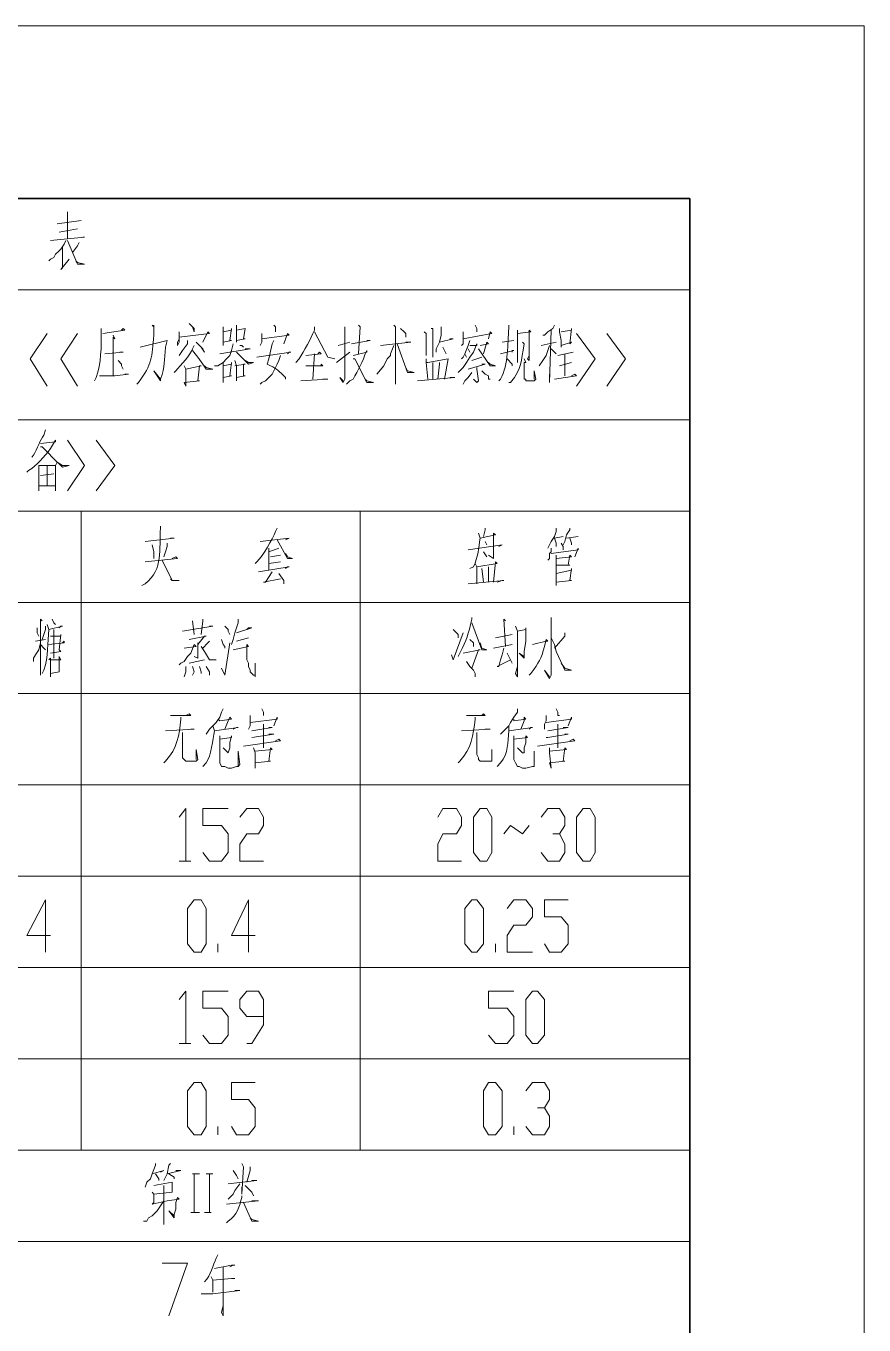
# Model space of a CAD drawing. Header units: millimetres. Extents: x 1435 to 2259, y 1083 to 2249.
# Drawn here: x 2170 to 2259.2, y 2110.7 to 2249.1 of the extents above; entities that cross this region are included whole.
import ezdxf

# ---------------------------------------------------------------- set-up
doc = ezdxf.new("R2010")
doc.units = ezdxf.units.MM
doc.layers.add('1', color=7, linetype='Continuous')

msp = doc.modelspace()

# ---------------------------------------------------------------- linework, layer by layer
at = {"layer": '1', "color": 0, "lineweight": 9}
for points in [[(2259.21, 1082.84), (1435.35, 1082.84), (1435.35, 2249.06), (2259.21, 2249.06), (2259.21, 1082.84)], [(2174.43, 2229.26), (2174.43, 2229.08), (2174.43, 2226.38)], [(2173.35, 2228), (2175.87, 2228.36)], [(2173.53, 2227.1), (2175.51, 2227.46)], [(2174.25, 2226.2), (2174.07, 2225.84), (2173.71, 2225.3), (2173.71, 2225.3), (2173.53, 2225.12), (2173.17, 2224.76), (2172.99, 2224.4), (2172.63, 2224.22), (2172.45, 2224.04)], [(2172.63, 2226.2), (2176.23, 2226.56), (2176.23, 2226.56), (2176.05, 2226.56)], [(2174.43, 2226.2), (2175.51, 2223.68), (2176.23, 2223.68), (2175.51, 2223.86), (2175.33, 2224.04)], [(2175.69, 2226.02), (2175.51, 2225.66), (2174.97, 2224.94)], [(2173.89, 2225.48), (2173.89, 2225.12), (2173.89, 2223.32), (2173.71, 2223.14), (2174.61, 2224.22)], [(2240.67, 2220.98), (2074.35, 2220.98)], [(2172.27, 2216.3), (2170.47, 2213.6), (2172.27, 2210.72)], [(2175.51, 2216.3), (2173.71, 2213.6), (2175.51, 2210.72)], [(2178.21, 2216.3), (2180.55, 2216.66), (2180.37, 2216.84), (2180.19, 2216.66)], [(2179.29, 2216.12), (2179.47, 2215.76), (2179.29, 2215.94), (2179.29, 2211.8)], [(2186.31, 2216.48), (2186.31, 2215.76), (2186.31, 2215.4), (2186.13, 2215.04), (2186.13, 2215.4), (2186.31, 2215.76)], [(2186.31, 2215.94), (2189.55, 2216.3), (2189.37, 2216.48), (2188.83, 2215.4)], [(2187.39, 2217.38), (2187.93, 2216.84), (2187.93, 2216.48), (2187.75, 2217.02)], [(2190.99, 2217.02), (2190.99, 2216.66), (2190.99, 2216.3), (2190.99, 2215.04), (2190.99, 2215.4), (2191.89, 2215.58), (2191.71, 2215.58), (2191.89, 2216.84), (2191.89, 2216.66), (2190.99, 2216.48)], [(2192.43, 2217.2), (2192.43, 2216.66), (2192.43, 2215.4), (2192.43, 2215.58), (2193.33, 2215.76), (2193.15, 2215.76), (2193.33, 2216.84), (2193.33, 2216.84), (2192.43, 2216.66)], [(2195.13, 2216.3), (2195.13, 2215.94), (2195.13, 2215.58), (2195.13, 2215.4), (2194.95, 2215.04)], [(2195.13, 2215.76), (2198.01, 2216.12), (2197.83, 2216.3), (2197.47, 2215.22)], [(2196.39, 2217.2), (2196.57, 2217.02), (2196.57, 2216.84), (2196.57, 2216.48)], [(2200.71, 2216.48), (2202.15, 2213.78), (2202.87, 2213.6), (2202.15, 2213.78), (2201.97, 2214.14)], [(2203.95, 2217.02), (2203.95, 2216.84), (2203.95, 2211.8), (2203.95, 2211.44), (2203.77, 2211.08), (2203.41, 2211.62), (2203.77, 2211.26)], [(2205.39, 2217.2), (2205.57, 2217.02), (2205.57, 2217.02), (2205.39, 2214.14)], [(2209.17, 2217.2), (2209.35, 2217.02), (2209.35, 2217.02), (2209.35, 2210.9), (2209.35, 2211.26), (2209.35, 2212.16)], [(2209.89, 2216.84), (2210.25, 2216.48), (2210.43, 2216.3), (2210.43, 2215.94)], [(2212.41, 2216.48), (2212.59, 2216.3), (2212.59, 2216.3), (2212.59, 2213.96), (2212.59, 2215.04)], [(2213.13, 2216.84), (2213.31, 2216.84), (2213.31, 2216.84), (2213.31, 2213.78), (2213.31, 2214.32)], [(2214.21, 2217.02), (2214.21, 2216.66), (2214.21, 2216.12), (2214.03, 2215.4), (2213.67, 2214.68), (2213.67, 2214.32)], [(2216.55, 2216.48), (2216.55, 2215.58), (2216.55, 2215.22), (2216.37, 2215.04)], [(2216.55, 2215.76), (2219.61, 2216.3), (2219.43, 2216.48), (2219.25, 2215.76)], [(2217.81, 2217.2), (2217.99, 2216.84), (2217.99, 2216.66), (2217.99, 2216.48)], [(2222.31, 2216.66), (2222.31, 2213.24), (2222.31, 2213.96)], [(2222.31, 2216.3), (2223.75, 2216.48), (2223.57, 2216.66), (2223.57, 2216.3), (2223.57, 2214.14), (2223.57, 2213.42), (2223.39, 2213.6), (2223.57, 2213.96)], [(2226.27, 2217.2), (2226.09, 2216.84), (2225.55, 2216.48), (2225.19, 2216.12), (2225.01, 2216.12)], [(2225.91, 2216.66), (2225.73, 2211.08), (2225.73, 2211.44), (2225.73, 2211.98)], [(2226.81, 2216.84), (2226.81, 2216.48), (2226.99, 2215.58), (2226.99, 2214.86)], [(2226.99, 2215.04), (2228.07, 2215.4), (2227.89, 2215.22), (2228.07, 2216.84), (2228.07, 2216.66), (2226.99, 2216.48)], [(2228.61, 2216.3), (2230.59, 2213.6), (2228.61, 2210.72)], [(2231.85, 2216.3), (2233.83, 2213.6), (2231.85, 2210.72)], [(2187.21, 2215.58), (2187.21, 2215.22), (2186.67, 2214.5), (2186.31, 2213.96)], [(2188.11, 2215.4), (2188.83, 2214.68), (2189.01, 2214.32), (2188.65, 2214.86)], [(2192.07, 2215.22), (2191.89, 2214.5), (2191.71, 2213.96), (2191.35, 2213.6), (2190.99, 2213.24), (2190.45, 2212.88), (2190.09, 2212.88)], [(2190.63, 2214.14), (2193.87, 2214.68), (2193.69, 2214.68), (2193.33, 2214.68)], [(2192.79, 2215.04), (2192.97, 2215.04), (2193.15, 2214.86)], [(2203.23, 2215.04), (2204.49, 2215.4)], [(2204.67, 2215.22), (2206.65, 2215.58), (2206.47, 2215.58), (2206.29, 2215.58)], [(2209.17, 2215.04), (2208.81, 2214.14), (2208.81, 2213.96), (2208.45, 2213.6), (2208.09, 2212.88), (2207.37, 2211.98)], [(2207.73, 2215.04), (2210.97, 2215.4), (2210.79, 2215.4), (2210.43, 2215.4)], [(2209.53, 2215.22), (2210.61, 2212.16), (2211.33, 2212.16), (2210.61, 2212.34), (2210.43, 2212.7)], [(2214.03, 2215.4), (2215.47, 2215.76), (2215.29, 2215.76), (2215.11, 2215.76)], [(2214.39, 2214.86), (2214.57, 2214.5), (2214.75, 2214.14)], [(2217.27, 2215.04), (2217.99, 2215.04), (2217.99, 2215.22), (2217.63, 2214.32), (2217.27, 2213.78), (2216.91, 2213.24), (2216.55, 2212.7), (2216.19, 2212.34), (2216.01, 2212.16)], [(2217.27, 2215.58), (2217.09, 2215.04), (2216.73, 2214.14), (2216.55, 2213.78), (2216.37, 2213.6)], [(2217.09, 2214.68), (2217.27, 2214.32)], [(2218.17, 2214.68), (2219.43, 2212.88), (2219.97, 2212.88), (2219.97, 2212.88), (2219.43, 2213.06), (2219.25, 2213.24)], [(2218.35, 2215.04), (2219.25, 2215.22), (2219.07, 2215.4), (2218.71, 2214.14)], [(2220.69, 2215.4), (2221.95, 2215.58)], [(2225.73, 2215.04), (2225.37, 2213.96), (2225.01, 2213.42), (2224.65, 2212.88)], [(2226.45, 2215.4), (2224.83, 2215.04)], [(2225.91, 2214.68), (2226.27, 2214.32), (2226.45, 2214.14)], [(2178.39, 2214.14), (2180.37, 2214.32), (2180.01, 2214.32)], [(2179.83, 2213.42), (2180.19, 2213.06), (2180.19, 2212.88), (2180.37, 2212.52)], [(2187.75, 2214.5), (2188.29, 2213.78), (2188.83, 2213.06), (2189.19, 2212.52), (2189.91, 2212.52), (2189.19, 2212.7), (2189.01, 2212.88)], [(2192.25, 2213.42), (2192.43, 2212.88), (2192.43, 2211.26), (2192.43, 2211.62), (2193.33, 2211.8), (2193.15, 2211.8), (2193.15, 2213.06), (2193.33, 2213.06), (2192.25, 2212.88)], [(2192.43, 2214.32), (2193.69, 2213.06), (2194.23, 2213.24), (2193.69, 2213.24), (2193.33, 2213.42)], [(2194.59, 2213.78), (2198.19, 2214.32), (2198.01, 2214.32), (2197.83, 2214.14)], [(2197.11, 2213.96), (2196.93, 2213.42), (2196.75, 2213.06), (2196.57, 2212.7), (2196.39, 2212.34), (2196.21, 2211.98), (2195.85, 2211.62), (2195.49, 2211.26), (2195.13, 2211.08), (2194.95, 2210.9)], [(2199.81, 2213.96), (2201.43, 2214.14), (2201.25, 2214.32), (2201.07, 2214.14)], [(2200.71, 2214.14), (2200.53, 2211.44)], [(2203.05, 2213.24), (2204.49, 2214.32)], [(2204.85, 2213.96), (2206.29, 2214.32), (2206.29, 2214.5), (2206.11, 2214.14), (2205.93, 2213.6), (2205.75, 2213.24), (2205.57, 2212.88), (2205.39, 2212.52), (2205.21, 2212.16), (2205.03, 2211.8), (2204.85, 2211.44), (2204.49, 2211.26), (2204.31, 2211.08), (2204.13, 2210.9)], [(2204.85, 2213.6), (2205.03, 2213.6), (2206.29, 2211.08), (2207.01, 2211.08), (2206.29, 2211.26), (2206.11, 2211.44)], [(2212.59, 2213.6), (2212.59, 2213.24), (2212.77, 2211.44)], [(2212.59, 2213.24), (2212.77, 2213.24), (2214.93, 2213.6), (2214.93, 2213.6), (2214.57, 2211.44)], [(2216.73, 2214.14), (2216.91, 2213.78)], [(2218.53, 2213.78), (2217.45, 2213.42)], [(2220.51, 2214.14), (2221.95, 2214.5), (2221.77, 2214.5), (2221.77, 2214.32)], [(2221.23, 2213.6), (2221.77, 2213.06), (2221.77, 2212.88)], [(2223.03, 2213.6), (2223.21, 2213.24), (2223.03, 2213.24), (2223.03, 2211.44), (2223.21, 2211.44), (2223.21, 2211.26), (2223.93, 2211.26), (2224.11, 2211.26), (2224.29, 2211.44), (2224.11, 2212.34), (2224.11, 2211.44)], [(2226.63, 2213.96), (2228.25, 2214.32)], [(2227.35, 2214.14), (2227.35, 2211.8)], [(2177.85, 2211.8), (2179.47, 2211.8), (2180.91, 2211.98), (2180.91, 2211.98), (2180.55, 2211.98)], [(2186.85, 2212.88), (2187.03, 2212.52), (2187.03, 2211.08), (2187.03, 2210.72), (2186.85, 2211.08), (2188.47, 2211.26), (2188.29, 2211.26), (2188.47, 2212.88), (2188.65, 2212.88), (2187.03, 2212.52)], [(2190.99, 2213.24), (2190.99, 2212.88), (2190.99, 2211.98), (2190.99, 2211.08), (2190.99, 2211.62), (2191.89, 2211.8), (2191.71, 2211.8), (2191.89, 2213.24), (2191.89, 2213.06), (2190.99, 2212.88)], [(2199.81, 2212.88), (2201.61, 2212.88), (2201.43, 2213.06), (2201.43, 2212.88)], [(2213.31, 2213.24), (2213.31, 2212.88), (2213.31, 2211.44)], [(2214.03, 2213.24), (2214.03, 2213.06), (2213.85, 2211.44)], [(2217.45, 2212.16), (2217.09, 2211.62), (2216.73, 2211.26), (2216.55, 2210.9)], [(2217.09, 2212.52), (2218.89, 2213.06), (2218.71, 2213.06), (2218.53, 2213.06)], [(2217.99, 2212.7), (2217.99, 2212.52), (2218.17, 2211.26), (2217.99, 2211.08), (2217.63, 2211.44), (2217.99, 2211.08)], [(2218.53, 2212.34), (2218.89, 2211.98), (2219.25, 2211.8), (2219.25, 2211.44), (2219.43, 2211.44)], [(2226.27, 2211.44), (2228.61, 2211.8), (2228.43, 2211.98), (2228.07, 2211.8)], [(2228.07, 2213.24), (2226.81, 2212.88)], [(2199.27, 2211.26), (2202.15, 2211.44), (2201.97, 2211.44), (2201.61, 2211.44)], [(2211.69, 2211.26), (2215.65, 2211.62), (2215.47, 2211.62), (2215.11, 2211.62)], [(2240.67, 2207.12), (2092.71, 2207.12)], [(2171.55, 2204.24), (2171.73, 2204.24), (2172.27, 2203.7), (2172.45, 2203.52), (2172.81, 2203.16), (2172.99, 2202.98), (2173.89, 2202.08), (2174.61, 2202.26), (2174.43, 2202.26), (2173.89, 2202.26), (2173.35, 2202.62), (2173.17, 2202.26), (2171.37, 2202.26), (2171.37, 2202.26), (2171.37, 2202.26), (2171.37, 2199.56), (2171.37, 2200.1), (2171.55, 2200.1), (2173.17, 2200.1), (2173.17, 2199.56), (2173.17, 2202.26)], [(2174.43, 2204.96), (2176.23, 2202.26), (2174.43, 2199.56)], [(2177.49, 2204.96), (2179.47, 2202.26), (2177.49, 2199.56)], [(2172.27, 2202.26), (2172.27, 2200.1)], [(2171.55, 2201.18), (2172.99, 2201.36)], [(2240.67, 2197.4), (2074.35, 2197.4)], [(2175.87, 2197.4), (2175.87, 2129.36)], [(2205.57, 2197.4), (2205.57, 2129.36)], [(2218.89, 2195.6), (2218.89, 2195.42), (2218.71, 2194.7)], [(2226.45, 2195.6), (2226.45, 2195.24), (2226.27, 2194.7), (2225.91, 2194.16), (2225.91, 2194.16), (2225.73, 2193.8), (2225.55, 2193.44)], [(2227.89, 2195.6), (2227.89, 2195.42), (2227.53, 2194.88), (2227.35, 2194.16), (2227.17, 2193.8)], [(2182.71, 2194.16), (2185.77, 2194.52), (2185.59, 2194.52), (2185.41, 2194.52)], [(2185.05, 2193.98), (2185.05, 2193.62), (2184.87, 2193.08), (2184.69, 2192.54)], [(2194.95, 2194.16), (2198.01, 2194.52), (2198.01, 2194.52), (2197.65, 2194.34)], [(2196.75, 2194.34), (2197.83, 2192.36), (2198.37, 2192.36), (2197.83, 2192.54), (2197.65, 2192.9)], [(2218.35, 2194.52), (2218.35, 2194.52), (2219.97, 2194.88), (2219.79, 2195.06), (2219.79, 2194.52), (2219.79, 2192.54), (2219.79, 2192.36), (2219.25, 2192.72)], [(2218.89, 2194.16), (2219.07, 2193.8)], [(2226.27, 2194.52), (2227.17, 2194.7)], [(2226.27, 2194.52), (2226.45, 2193.98), (2226.45, 2193.62)], [(2226.99, 2193.98), (2227.17, 2193.62), (2227.17, 2193.26)], [(2227.53, 2194.52), (2228.79, 2194.7)], [(2227.89, 2194.52), (2228.07, 2193.98), (2228.07, 2193.8)], [(2182.71, 2192), (2186.13, 2192.36), (2185.95, 2192.54), (2185.59, 2192.36)], [(2183.43, 2193.8), (2183.61, 2193.08), (2183.61, 2192.72), (2183.61, 2192.36)], [(2195.85, 2193.44), (2195.85, 2193.08), (2195.85, 2191.1)], [(2195.85, 2193.08), (2196.93, 2193.44)], [(2197.11, 2192.72), (2196.03, 2192.54)], [(2217.09, 2193.26), (2220.69, 2193.8), (2220.69, 2193.8), (2220.33, 2193.62)], [(2218.71, 2193.08), (2219.07, 2192.54)], [(2225.91, 2193.44), (2225.91, 2193.08), (2225.73, 2192.9), (2225.73, 2192.54), (2225.73, 2192.36), (2225.55, 2192.18)], [(2225.91, 2192.9), (2228.79, 2193.26), (2228.79, 2193.44), (2228.43, 2192.54)], [(2226.45, 2192.72), (2226.45, 2192.36), (2226.45, 2191.28), (2226.45, 2189.48), (2226.45, 2190.2)], [(2226.45, 2192.36), (2228.07, 2192.54), (2227.89, 2192.72), (2227.71, 2191.64), (2227.89, 2191.64), (2226.45, 2191.64)], [(2184.51, 2192.18), (2185.59, 2190.02), (2186.31, 2190.02), (2185.59, 2190.02), (2185.41, 2190.2)], [(2194.77, 2190.92), (2198.01, 2191.46), (2197.83, 2191.46), (2197.65, 2191.28)], [(2195.85, 2191.82), (2197.11, 2192)], [(2217.81, 2191.82), (2217.99, 2191.46), (2217.99, 2189.66)], [(2217.99, 2191.46), (2220.15, 2191.82), (2219.97, 2192), (2219.79, 2189.84)], [(2218.53, 2191.28), (2218.71, 2189.84)], [(2219.25, 2191.46), (2219.25, 2189.84)], [(2226.45, 2190.74), (2228.07, 2191.1), (2228.07, 2191.28), (2227.89, 2190.02), (2228.07, 2190.02), (2226.45, 2189.84)], [(2196.21, 2190.92), (2195.49, 2189.84), (2195.31, 2189.84), (2197.11, 2190.2)], [(2196.93, 2190.74), (2197.47, 2190.02), (2197.47, 2189.84), (2197.47, 2189.66)], [(2217.09, 2189.66), (2220.87, 2190.02), (2220.69, 2190.02), (2220.15, 2189.84)], [(2240.67, 2187.68), (2074.35, 2187.68)], [(2171.55, 2185.88), (2171.73, 2185.7), (2171.55, 2185.88), (2171.55, 2179.94), (2171.55, 2180.84)], [(2172.81, 2185.88), (2172.99, 2185.52), (2173.17, 2185.34)], [(2187.75, 2185.7), (2187.93, 2184.26)], [(2188.83, 2185.88), (2188.83, 2185.7), (2188.65, 2184.26)], [(2192.61, 2185.88), (2192.61, 2185.52), (2192.43, 2184.98), (2192.25, 2184.44), (2192.07, 2183.72), (2191.89, 2183.18)], [(2220.87, 2185.88), (2221.05, 2185.7), (2220.87, 2185.88), (2221.05, 2183)], [(2225.91, 2186.06), (2225.91, 2185.52), (2225.91, 2180.3), (2225.91, 2179.94), (2225.73, 2179.58), (2225.19, 2180.48), (2225.73, 2179.76)], [(2171.19, 2184.98), (2171.19, 2184.44), (2171.37, 2184.08)], [(2172.09, 2185.16), (2172.09, 2184.8), (2171.73, 2183.72)], [(2172.45, 2184.8), (2173.89, 2185.16), (2173.71, 2185.16), (2173.53, 2184.98)], [(2172.63, 2184.08), (2173.71, 2184.08), (2173.71, 2184.26), (2173.53, 2182.64), (2173.71, 2182.46), (2172.63, 2182.28)], [(2172.99, 2184.8), (2172.99, 2181.74), (2172.99, 2181.92), (2172.99, 2182.28)], [(2186.67, 2184.62), (2189.91, 2185.16), (2189.73, 2185.16), (2189.55, 2185.16)], [(2191.17, 2185.16), (2191.53, 2184.8), (2191.53, 2184.62), (2191.71, 2184.26)], [(2192.43, 2184.44), (2194.05, 2184.98), (2193.69, 2184.98), (2193.51, 2184.8)], [(2215.29, 2182.1), (2215.47, 2181.56), (2216.55, 2184.44)], [(2215.47, 2184.8), (2215.83, 2184.44), (2216.01, 2184.26), (2216.01, 2183.9)], [(2217.45, 2185.52), (2218.53, 2182.64), (2219.07, 2182.64), (2218.53, 2182.82), (2218.35, 2183.36)], [(2219.97, 2183.9), (2221.77, 2184.26)], [(2222.13, 2185.16), (2222.31, 2184.62), (2222.31, 2179.76), (2222.13, 2180.12), (2222.31, 2180.84)], [(2222.31, 2184.62), (2223.21, 2184.8), (2223.21, 2184.98), (2223.21, 2183.54), (2223.03, 2182.46), (2223.03, 2181.92), (2223.03, 2181.74), (2222.49, 2182.28), (2223.03, 2181.92)], [(2227.35, 2184.44), (2227.35, 2184.08), (2226.27, 2182.82)], [(2171.55, 2183.36), (2171.37, 2182.64), (2171.01, 2182.1), (2170.83, 2181.74), (2170.83, 2181.38)], [(2172.09, 2183.72), (2171.01, 2183.54)], [(2171.55, 2183.18), (2171.91, 2182.82), (2172.09, 2182.64)], [(2172.45, 2183.18), (2174.07, 2183.36), (2174.07, 2183.54), (2173.89, 2183.36)], [(2186.85, 2182.82), (2188.11, 2183), (2187.93, 2183.18), (2187.57, 2182.28), (2187.21, 2181.92), (2186.85, 2181.38), (2186.49, 2181.2), (2186.31, 2181.02)], [(2187.39, 2183.72), (2189.19, 2184.08), (2189.01, 2184.08), (2188.29, 2183.18), (2188.29, 2183.36), (2188.29, 2183), (2188.29, 2181.92), (2188.29, 2181.74), (2187.93, 2181.92)], [(2188.65, 2183), (2189.01, 2182.46), (2189.55, 2181.56), (2190.27, 2181.56), (2189.55, 2181.56), (2189.37, 2181.92)], [(2189.55, 2183.54), (2189.37, 2183.36), (2188.83, 2182.82)], [(2190.81, 2183.72), (2190.99, 2183.18), (2191.17, 2183), (2191.17, 2182.82)], [(2190.81, 2180.66), (2191.17, 2179.94), (2191.71, 2183.36)], [(2192.07, 2182.64), (2193.69, 2183), (2193.51, 2183.18), (2193.51, 2182.82), (2193.51, 2181.56), (2193.69, 2181.2), (2193.69, 2180.84), (2193.87, 2180.48), (2193.87, 2180.3), (2194.05, 2180.12), (2194.23, 2179.94), (2194.41, 2179.94), (2194.41, 2179.76), (2194.41, 2181.2), (2194.41, 2179.94)], [(2192.43, 2183.54), (2193.69, 2183.9)], [(2217.27, 2183.72), (2217.63, 2183.36), (2217.63, 2183)], [(2219.79, 2182.82), (2221.77, 2183.18)], [(2225.91, 2183.9), (2226.27, 2183.18), (2226.45, 2182.46), (2227.17, 2180.84), (2227.35, 2180.48), (2228.07, 2180.48), (2227.35, 2180.66)], [(2172.45, 2181.56), (2172.63, 2181.74), (2172.63, 2181.38), (2172.63, 2179.76), (2172.63, 2180.12), (2173.53, 2180.3), (2173.53, 2180.3), (2173.53, 2181.92), (2173.71, 2181.56), (2172.63, 2181.56)], [(2187.39, 2181.2), (2189.01, 2181.56)], [(2216.55, 2182.28), (2218.35, 2182.64), (2218.17, 2182.64), (2217.45, 2180.66)], [(2220.87, 2182.82), (2220.69, 2182.1), (2220.51, 2181.56), (2220.33, 2180.84), (2220.15, 2180.84), (2221.59, 2181.56), (2221.23, 2182.28), (2221.77, 2181.2)], [(2187.03, 2180.84), (2187.03, 2180.3), (2186.85, 2179.76)], [(2187.75, 2180.84), (2187.93, 2180.3), (2187.75, 2179.94)], [(2188.47, 2180.84), (2188.65, 2180.3), (2188.65, 2180.12)], [(2189.19, 2180.84), (2189.55, 2180.3), (2189.55, 2180.12), (2189.55, 2179.94)], [(2216.91, 2181.38), (2217.27, 2180.84), (2217.63, 2180.48), (2217.81, 2180.12), (2217.81, 2179.76)], [(2226.99, 2181.2), (2227.35, 2180.66)], [(2240.67, 2177.96), (2074.35, 2177.96)], [(2190.99, 2176.34), (2190.81, 2175.98), (2190.63, 2175.44), (2190.27, 2174.9), (2189.91, 2174.54), (2189.55, 2174.18), (2189.19, 2173.64)], [(2195.13, 2176.34), (2195.31, 2175.98), (2195.31, 2175.62), (2195.31, 2175.62)], [(2222.31, 2176.34), (2222.31, 2175.98), (2221.95, 2175.44), (2221.59, 2174.9), (2221.41, 2174.54), (2221.05, 2174.18), (2220.51, 2173.64)], [(2226.45, 2176.34), (2226.63, 2175.98), (2226.63, 2175.62), (2226.81, 2175.62)], [(2185.41, 2175.62), (2187.57, 2175.62), (2187.39, 2175.8), (2187.03, 2175.62)], [(2190.45, 2175.26), (2190.63, 2175.08), (2191.89, 2175.26), (2191.71, 2175.44), (2191.53, 2175.08), (2191.17, 2174.18)], [(2193.87, 2175.62), (2193.87, 2174.72), (2193.87, 2174.54), (2193.69, 2174.18)], [(2193.87, 2174.9), (2196.75, 2175.26), (2196.75, 2175.44), (2196.39, 2174.54)], [(2195.31, 2174.72), (2195.31, 2172.2)], [(2216.91, 2175.62), (2218.89, 2175.62), (2218.71, 2175.8), (2218.53, 2175.62)], [(2221.95, 2175.26), (2221.95, 2175.08), (2223.21, 2175.26), (2223.03, 2175.44), (2223.03, 2175.08), (2222.67, 2174.18)], [(2225.37, 2175.62), (2225.37, 2175.08), (2225.19, 2174.72), (2225.19, 2174.54), (2225.19, 2174.18)], [(2225.37, 2174.9), (2228.07, 2175.26), (2228.07, 2175.44), (2227.71, 2174.54)], [(2226.63, 2174.72), (2226.63, 2172.2)], [(2184.87, 2174), (2187.93, 2174.18), (2187.75, 2174.18), (2187.57, 2174.18)], [(2186.67, 2173.82), (2186.67, 2173.64), (2186.67, 2172.74), (2186.67, 2171.84), (2186.67, 2171.48), (2186.67, 2171.12), (2186.85, 2170.94), (2187.03, 2170.76), (2187.39, 2170.76), (2187.57, 2170.76), (2188.11, 2170.76), (2188.29, 2170.94), (2188.11, 2172.02), (2188.11, 2170.94)], [(2190.09, 2174), (2192.61, 2174.36), (2192.43, 2174.36), (2192.07, 2174.18)], [(2190.63, 2173.46), (2190.63, 2170.94), (2190.63, 2170.58), (2190.81, 2170.22), (2191.17, 2170.22), (2191.17, 2170.22), (2191.53, 2170.04), (2191.89, 2170.04), (2192.43, 2170.22), (2192.61, 2170.22), (2192.79, 2170.4), (2192.61, 2171.84), (2192.61, 2170.22)], [(2190.63, 2173.1), (2191.89, 2173.28), (2191.89, 2173.46), (2191.71, 2172.74), (2191.71, 2172.2), (2191.53, 2171.66), (2191.53, 2171.66), (2190.99, 2172.2), (2191.53, 2171.66)], [(2194.05, 2174), (2196.21, 2174.36), (2196.03, 2174.36), (2195.85, 2174.36)], [(2194.05, 2173.28), (2196.39, 2173.64), (2196.21, 2173.64), (2195.85, 2173.64)], [(2216.37, 2174), (2219.43, 2174.18), (2219.25, 2174.18), (2218.89, 2174.18)], [(2217.99, 2173.82), (2217.99, 2173.64), (2217.99, 2172.74), (2217.99, 2171.84), (2217.99, 2171.48), (2218.17, 2171.12), (2218.17, 2170.94), (2218.35, 2170.76), (2218.71, 2170.76), (2219.07, 2170.76), (2219.61, 2170.76), (2219.61, 2170.94), (2219.61, 2172.02), (2219.61, 2170.94)], [(2221.41, 2174), (2223.93, 2174.36), (2223.75, 2174.36), (2223.57, 2174.18)], [(2221.95, 2173.46), (2221.95, 2170.94), (2222.13, 2170.58), (2222.31, 2170.22), (2222.49, 2170.22), (2222.49, 2170.22), (2222.85, 2170.04), (2223.21, 2170.04), (2223.93, 2170.22), (2224.11, 2170.22), (2224.11, 2170.4), (2224.11, 2171.84), (2224.11, 2170.22)], [(2221.95, 2173.1), (2223.39, 2173.28), (2223.21, 2173.46), (2223.21, 2172.74), (2223.03, 2172.2), (2223.03, 2171.66), (2222.85, 2171.66), (2222.31, 2172.2), (2222.85, 2171.66)], [(2225.37, 2173.28), (2225.55, 2173.28), (2227.71, 2173.64), (2227.53, 2173.64), (2227.35, 2173.64)], [(2225.55, 2174), (2227.71, 2174.36), (2227.53, 2174.36), (2227.17, 2174.36)], [(2193.15, 2172.38), (2197.11, 2172.92), (2196.93, 2173.1), (2196.57, 2172.92)], [(2194.23, 2172.2), (2194.41, 2171.66), (2194.41, 2170.04), (2194.41, 2170.58), (2196.03, 2170.76), (2195.85, 2170.76), (2196.03, 2172.2), (2196.21, 2172.02), (2194.41, 2171.84)], [(2224.47, 2172.38), (2228.43, 2172.92), (2228.25, 2173.1), (2227.89, 2172.92)], [(2225.73, 2172.2), (2225.73, 2171.66), (2225.91, 2170.04), (2225.73, 2170.58), (2227.35, 2170.76), (2227.17, 2170.76), (2227.35, 2172.2), (2227.53, 2172.02), (2225.73, 2171.84)], [(2240.67, 2168.24), (2074.35, 2168.24)], [(2186.31, 2164.82), (2187.03, 2165.72), (2187.03, 2160.14)], [(2188.83, 2161.04), (2189.55, 2160.14), (2190.81, 2160.14), (2191.53, 2161.04), (2191.53, 2163.02), (2190.81, 2163.92), (2188.83, 2163.92), (2188.83, 2165.72), (2191.53, 2165.72)], [(2192.79, 2164.82), (2193.51, 2165.72), (2194.77, 2165.72), (2195.31, 2164.82), (2195.31, 2163.92), (2194.77, 2163.02), (2193.51, 2163.02), (2192.79, 2161.94), (2192.79, 2160.14), (2195.31, 2160.14)], [(2213.85, 2164.82), (2214.39, 2165.72), (2215.83, 2165.72), (2216.37, 2164.82), (2216.37, 2163.92), (2215.83, 2163.02), (2214.39, 2163.02), (2213.85, 2161.94), (2213.85, 2160.14), (2216.37, 2160.14)], [(2218.35, 2160.14), (2217.63, 2161.04), (2217.63, 2164.82), (2218.35, 2165.72), (2219.07, 2165.72), (2219.61, 2164.82), (2219.61, 2161.04), (2219.07, 2160.14), (2218.35, 2160.14)], [(2224.83, 2164.82), (2225.55, 2165.72), (2226.81, 2165.72), (2227.35, 2164.82), (2227.35, 2163.92), (2226.81, 2163.02), (2226.09, 2163.02)], [(2229.33, 2160.14), (2228.61, 2161.04), (2228.61, 2164.82), (2229.33, 2165.72), (2230.05, 2165.72), (2230.59, 2164.82), (2230.59, 2161.04), (2230.05, 2160.14), (2229.33, 2160.14)], [(2220.87, 2163.02), (2221.59, 2163.92), (2222.85, 2163.02), (2223.57, 2163.92)], [(2226.81, 2163.02), (2227.35, 2161.94), (2227.35, 2161.04), (2226.81, 2160.14), (2225.55, 2160.14), (2224.83, 2161.04)], [(2186.31, 2160.14), (2187.57, 2160.14)], [(2240.67, 2158.52), (2074.35, 2158.52)], [(2172.63, 2152.22), (2170.11, 2152.22), (2172.09, 2156), (2172.09, 2150.42)], [(2187.93, 2150.42), (2187.21, 2151.32), (2187.21, 2155.1), (2187.93, 2156), (2188.65, 2156), (2189.19, 2155.1), (2189.19, 2151.32), (2188.65, 2150.42), (2187.93, 2150.42)], [(2194.41, 2152.22), (2191.89, 2152.22), (2193.69, 2156), (2193.69, 2150.42)], [(2217.45, 2150.42), (2216.73, 2151.32), (2216.73, 2155.1), (2217.45, 2156), (2217.99, 2156), (2218.71, 2155.1), (2218.71, 2151.32), (2217.99, 2150.42), (2217.45, 2150.42)], [(2221.23, 2155.1), (2221.95, 2156), (2223.21, 2156), (2223.93, 2155.1), (2223.93, 2154.2), (2223.21, 2153.3), (2221.95, 2153.3), (2221.23, 2152.22), (2221.23, 2150.42), (2223.93, 2150.42)], [(2225.19, 2151.32), (2225.73, 2150.42), (2226.99, 2150.42), (2227.71, 2151.32), (2227.71, 2153.3), (2226.99, 2154.2), (2225.19, 2154.2), (2225.19, 2156), (2227.71, 2156)], [(2190.45, 2150.42), (2190.45, 2151.32)], [(2219.97, 2150.42), (2219.97, 2151.32)], [(2240.67, 2148.8), (2074.35, 2148.8)], [(2186.31, 2145.38), (2187.03, 2146.28), (2187.03, 2140.7)], [(2188.83, 2141.6), (2189.55, 2140.7), (2190.81, 2140.7), (2191.53, 2141.6), (2191.53, 2143.58), (2190.81, 2144.48), (2188.83, 2144.48), (2188.83, 2146.28), (2191.53, 2146.28)], [(2193.51, 2140.7), (2194.05, 2140.7), (2195.31, 2142.68), (2195.31, 2145.38), (2194.77, 2146.28), (2193.51, 2146.28), (2192.79, 2145.38), (2192.79, 2144.48), (2193.51, 2143.58), (2195.31, 2143.58)], [(2219.25, 2141.6), (2219.97, 2140.7), (2221.23, 2140.7), (2221.95, 2141.6), (2221.95, 2143.58), (2221.23, 2144.48), (2219.25, 2144.48), (2219.25, 2146.28), (2221.95, 2146.28)], [(2223.93, 2140.7), (2223.21, 2141.6), (2223.21, 2145.38), (2223.93, 2146.28), (2224.47, 2146.28), (2225.19, 2145.38), (2225.19, 2141.6), (2224.47, 2140.7), (2223.93, 2140.7)], [(2186.31, 2140.7), (2187.57, 2140.7)], [(2240.67, 2139.08), (2074.35, 2139.08)], [(2187.93, 2130.98), (2187.21, 2131.88), (2187.21, 2135.66), (2187.93, 2136.56), (2188.65, 2136.56), (2189.19, 2135.66), (2189.19, 2131.88), (2188.65, 2130.98), (2187.93, 2130.98)], [(2191.89, 2131.88), (2192.43, 2130.98), (2193.69, 2130.98), (2194.41, 2131.88), (2194.41, 2133.86), (2193.69, 2134.76), (2191.89, 2134.76), (2191.89, 2136.56), (2194.41, 2136.56)], [(2219.25, 2130.98), (2218.71, 2131.88), (2218.71, 2135.66), (2219.25, 2136.56), (2219.97, 2136.56), (2220.69, 2135.66), (2220.69, 2131.88), (2219.97, 2130.98), (2219.25, 2130.98)], [(2223.21, 2135.66), (2223.93, 2136.56), (2225.19, 2136.56), (2225.73, 2135.66), (2225.73, 2134.76), (2225.19, 2133.86), (2224.47, 2133.86)], [(2225.19, 2133.86), (2225.73, 2132.96), (2225.73, 2131.88), (2225.19, 2130.98), (2223.93, 2130.98), (2223.21, 2131.88)], [(2190.45, 2130.98), (2190.45, 2131.88)], [(2221.95, 2130.98), (2221.95, 2131.88)], [(2240.67, 2129.36), (2074.35, 2129.36)], [(2183.79, 2127.92), (2183.79, 2127.74), (2183.43, 2126.84), (2183.25, 2126.3), (2182.89, 2125.94), (2182.71, 2125.4)], [(2185.41, 2127.92), (2185.23, 2127.74), (2185.05, 2126.84), (2184.87, 2126.48), (2184.69, 2126.12)], [(2192.97, 2127.92), (2193.15, 2127.56), (2192.97, 2124.68), (2192.97, 2125.04), (2192.97, 2125.4)], [(2193.87, 2127.56), (2193.87, 2127.2), (2193.51, 2125.94)], [(2183.43, 2126.84), (2184.69, 2127.2), (2184.69, 2127.2), (2184.33, 2127.02)], [(2183.79, 2126.84), (2184.15, 2126.3), (2184.15, 2126.12)], [(2185.05, 2126.84), (2186.49, 2127.2), (2186.31, 2127.2), (2185.95, 2127.2)], [(2185.23, 2126.84), (2185.77, 2126.48), (2185.77, 2126.3)], [(2187.75, 2126.84), (2188.47, 2126.84)], [(2187.93, 2126.84), (2187.93, 2122.7)], [(2189.19, 2126.84), (2189.91, 2126.84)], [(2189.55, 2126.84), (2189.55, 2122.7)], [(2192.07, 2127.2), (2192.43, 2126.66), (2192.61, 2126.3)], [(2183.61, 2125.58), (2185.59, 2125.94), (2185.59, 2125.94), (2185.59, 2124.86), (2185.59, 2124.86), (2183.61, 2124.68), (2183.43, 2124.86), (2183.61, 2124.68), (2183.61, 2123.78), (2183.43, 2123.6), (2183.43, 2123.6), (2185.05, 2123.96), (2186.31, 2124.14), (2186.13, 2124.32), (2185.95, 2123.78), (2185.95, 2123.06), (2185.77, 2122.52), (2185.77, 2122.16), (2185.23, 2122.88), (2185.77, 2122.34)], [(2184.69, 2125.58), (2184.69, 2121.98), (2184.69, 2121.44), (2184.69, 2121.8), (2184.69, 2122.16)], [(2191.53, 2125.76), (2194.59, 2126.12), (2194.23, 2126.12), (2194.05, 2126.12)], [(2192.79, 2125.76), (2192.25, 2125.04), (2192.07, 2124.68), (2191.53, 2124.14)], [(2193.33, 2125.58), (2194.05, 2124.86), (2194.23, 2124.5)], [(2184.69, 2123.96), (2184.33, 2123.42), (2183.97, 2122.88), (2183.43, 2122.34), (2183.07, 2122.16), (2182.89, 2121.8), (2182.53, 2121.8)], [(2191.35, 2123.6), (2194.77, 2123.96), (2194.41, 2123.96), (2194.05, 2123.96)], [(2193.15, 2123.78), (2194.05, 2121.8), (2194.77, 2121.8), (2194.05, 2121.98), (2193.87, 2122.16)], [(2187.57, 2122.7), (2188.47, 2122.7)], [(2189.01, 2122.7), (2189.73, 2122.7)], [(2240.67, 2119.64), (2074.35, 2119.64)], [(2184.51, 2117.3), (2187.21, 2117.3), (2185.23, 2111.72)], [(2190.09, 2116.76), (2191.89, 2117.12), (2192.25, 2117.12), (2192.07, 2117.12), (2191.71, 2116.94)], [(2190.99, 2116.94), (2190.99, 2111.72), (2190.81, 2112.08), (2190.99, 2112.8)], [(2192.25, 2115.68), (2191.89, 2115.68), (2189.91, 2115.5), (2189.73, 2115.86), (2189.91, 2115.5), (2189.91, 2114.24)], [(2188.65, 2114.06), (2189.19, 2114.06), (2189.91, 2114.06), (2192.79, 2114.42), (2192.61, 2114.42), (2192.25, 2114.42)]]:
    msp.add_lwpolyline(points, dxfattribs=at)
at = {"layer": '1', "color": 0, "lineweight": 25}
for points in [[(2240.67, 1101.2), (1481.43, 1101.2), (1481.43, 2230.7), (2240.67, 2230.7), (2240.67, 1101.2)], [(2240.67, 1828.58), (2240.67, 2230.7), (2074.35, 2230.7), (2074.35, 1760.54)]]:
    msp.add_lwpolyline(points, dxfattribs=at)
at = {"layer": '1', "color": 0, "lineweight": 9}
for points, knots in [([(2178.03, 2216.84), (2178.03, 2216.84), (2178.03, 2216.48), (2178.03, 2216.48), (2178.03, 2215.04), (2178.03, 2213.06), (2177.49, 2211.62), (2177.49, 2211.62), (2177.31, 2211.26), (2177.31, 2211.26)], [0, 0, 0, 0, 1, 1, 1, 2, 2, 2, 3, 3, 3, 3]), ([(2183.43, 2217.2), (2183.43, 2217.2), (2183.61, 2217.02), (2183.61, 2217.02), (2183.61, 2217.02), (2183.61, 2217.2), (2183.61, 2217.2), (2183.61, 2217.2), (2183.61, 2216.12), (2183.61, 2216.12), (2183.43, 2213.78), (2183.43, 2213.06), (2181.99, 2211.08), (2181.99, 2211.08), (2181.81, 2210.9), (2181.81, 2210.9)], [0, 0, 0, 0, 1, 1, 1, 2, 2, 2, 3, 3, 3, 4, 4, 4, 5, 5, 5, 5]), ([(2200.71, 2217.02), (2200.71, 2217.02), (2200.71, 2216.66), (2200.71, 2216.66), (2200.35, 2215.76), (2199.63, 2214.5), (2199.09, 2213.6), (2199.09, 2213.6), (2198.73, 2213.24), (2198.73, 2213.24)], [0, 0, 0, 0, 1, 1, 1, 2, 2, 2, 3, 3, 3, 3]), ([(2221.41, 2217.2), (2221.41, 2217.2), (2221.41, 2216.84), (2221.41, 2216.84), (2221.23, 2215.22), (2221.41, 2213.06), (2220.51, 2211.44), (2220.51, 2211.44), (2220.33, 2211.26), (2220.33, 2211.26)], [0, 0, 0, 0, 1, 1, 1, 2, 2, 2, 3, 3, 3, 3]), ([(2182.17, 2214.86), (2182.17, 2214.86), (2185.05, 2215.58), (2185.05, 2215.58), (2185.05, 2215.58), (2185.05, 2215.58), (2185.05, 2215.58), (2185.05, 2215.58), (2184.87, 2214.86), (2184.87, 2214.86), (2184.69, 2213.42), (2184.87, 2212.88), (2184.33, 2211.44), (2184.33, 2211.44), (2184.33, 2211.26), (2184.33, 2211.26), (2184.33, 2211.26), (2183.61, 2212.34), (2183.61, 2212.34), (2183.61, 2212.34), (2184.33, 2211.44), (2184.33, 2211.44)], [0, 0, 0, 0, 1, 1, 1, 2, 2, 2, 3, 3, 3, 4, 4, 4, 5, 5, 5, 6, 6, 6, 7, 7, 7, 7]), ([(2187.93, 2215.04), (2187.93, 2215.04), (2187.75, 2214.68), (2187.75, 2214.68), (2187.57, 2214.14), (2186.49, 2212.88), (2185.95, 2212.34), (2185.95, 2212.34), (2185.77, 2212.16), (2185.77, 2212.16)], [0, 0, 0, 0, 1, 1, 1, 2, 2, 2, 3, 3, 3, 3]), ([(2196.39, 2215.58), (2196.39, 2215.58), (2196.21, 2215.22), (2196.21, 2215.22), (2196.21, 2215.22), (2195.85, 2213.6), (2195.85, 2213.6), (2195.85, 2213.6), (2195.67, 2213.06), (2195.67, 2213.06), (2195.67, 2213.06), (2196.03, 2212.88), (2196.03, 2212.88), (2196.75, 2212.52), (2196.93, 2212.34), (2197.65, 2211.62), (2197.65, 2211.62), (2197.65, 2211.44), (2197.65, 2211.44)], [0, 0, 0, 0, 1, 1, 1, 2, 2, 2, 3, 3, 3, 4, 4, 4, 5, 5, 5, 6, 6, 6, 6]), ([(2222.85, 2215.4), (2222.85, 2215.4), (2223.03, 2215.22), (2223.03, 2215.22), (2222.67, 2213.24), (2222.85, 2212.7), (2221.59, 2211.08), (2221.59, 2211.08), (2221.41, 2211.08), (2221.41, 2211.08)], [0, 0, 0, 0, 1, 1, 1, 2, 2, 2, 3, 3, 3, 3]), ([(2172.09, 2206.04), (2172.09, 2206.04), (2171.91, 2205.5), (2171.91, 2205.5), (2171.55, 2204.96), (2171.19, 2204.06), (2170.83, 2203.34), (2170.83, 2203.34), (2170.65, 2203.16), (2170.65, 2203.16)], [0, 0, 0, 0, 1, 1, 1, 2, 2, 2, 3, 3, 3, 3]), ([(2171.55, 2204.6), (2171.55, 2204.6), (2173.17, 2204.78), (2173.17, 2204.78), (2173.17, 2204.78), (2173.17, 2204.96), (2173.17, 2204.96), (2173.17, 2204.96), (2172.63, 2204.06), (2172.63, 2204.06), (2171.91, 2203.16), (2171.19, 2202.26), (2170.29, 2201.72), (2170.29, 2201.72), (2170.11, 2201.54), (2170.11, 2201.54)], [0, 0, 0, 0, 1, 1, 1, 2, 2, 2, 3, 3, 3, 4, 4, 4, 5, 5, 5, 5]), ([(2184.33, 2195.78), (2184.33, 2195.78), (2184.33, 2195.6), (2184.33, 2195.6), (2184.15, 2193.26), (2184.69, 2191.28), (2182.71, 2189.66), (2182.71, 2189.66), (2182.35, 2189.48), (2182.35, 2189.48)], [0, 0, 0, 0, 1, 1, 1, 2, 2, 2, 3, 3, 3, 3]), ([(2196.75, 2195.6), (2196.75, 2195.6), (2196.57, 2195.24), (2196.57, 2195.24), (2196.21, 2194.34), (2195.31, 2192.72), (2194.59, 2192), (2194.59, 2192), (2194.41, 2191.82), (2194.41, 2191.82)], [0, 0, 0, 0, 1, 1, 1, 2, 2, 2, 3, 3, 3, 3]), ([(2218.17, 2195.06), (2218.17, 2195.06), (2218.35, 2194.52), (2218.35, 2194.52), (2218.17, 2193.44), (2218.17, 2192.54), (2217.63, 2191.46), (2217.63, 2191.46), (2217.27, 2191.28), (2217.27, 2191.28)], [0, 0, 0, 0, 1, 1, 1, 2, 2, 2, 3, 3, 3, 3]), ([(2217.45, 2186.06), (2217.45, 2186.06), (2217.45, 2185.88), (2217.45, 2185.88), (2217.09, 2184.26), (2216.91, 2183.72), (2216.19, 2182.28), (2216.19, 2182.28), (2216.01, 2181.92), (2216.01, 2181.92)], [0, 0, 0, 0, 1, 1, 1, 2, 2, 2, 3, 3, 3, 3]), ([(2172.27, 2185.34), (2172.27, 2185.34), (2172.45, 2184.8), (2172.45, 2184.8), (2172.27, 2183.36), (2172.45, 2181.92), (2171.91, 2180.48), (2171.91, 2180.48), (2171.73, 2180.12), (2171.73, 2180.12)], [0, 0, 0, 0, 1, 1, 1, 2, 2, 2, 3, 3, 3, 3]), ([(2223.93, 2183.18), (2223.93, 2183.18), (2225.37, 2183.54), (2225.37, 2183.54), (2225.37, 2183.54), (2225.55, 2183.54), (2225.55, 2183.54), (2225.55, 2183.54), (2225.37, 2183.72), (2225.37, 2183.72), (2225.37, 2183.72), (2225.19, 2183), (2225.19, 2183), (2224.83, 2181.56), (2224.65, 2181.38), (2223.75, 2180.12), (2223.75, 2180.12), (2223.57, 2179.94), (2223.57, 2179.94)], [0, 0, 0, 0, 1, 1, 1, 2, 2, 2, 3, 3, 3, 4, 4, 4, 5, 5, 5, 6, 6, 6, 6]), ([(2186.49, 2175.44), (2186.49, 2175.44), (2186.49, 2175.26), (2186.49, 2175.26), (2186.31, 2173.46), (2186.13, 2172.2), (2184.87, 2170.76), (2184.87, 2170.76), (2184.69, 2170.58), (2184.69, 2170.58)], [0, 0, 0, 0, 1, 1, 1, 2, 2, 2, 3, 3, 3, 3]), ([(2217.81, 2175.44), (2217.81, 2175.44), (2217.81, 2175.26), (2217.81, 2175.26), (2217.63, 2173.46), (2217.45, 2172.2), (2216.19, 2170.76), (2216.19, 2170.76), (2216.01, 2170.58), (2216.01, 2170.58)], [0, 0, 0, 0, 1, 1, 1, 2, 2, 2, 3, 3, 3, 3]), ([(2189.91, 2174.54), (2189.91, 2174.54), (2190.09, 2174), (2190.09, 2174), (2189.91, 2173.1), (2189.73, 2171.3), (2189.19, 2170.58), (2189.19, 2170.58), (2188.83, 2170.22), (2188.83, 2170.22)], [0, 0, 0, 0, 1, 1, 1, 2, 2, 2, 3, 3, 3, 3]), ([(2221.41, 2174.54), (2221.41, 2174.54), (2221.41, 2174), (2221.41, 2174), (2221.23, 2172.74), (2221.41, 2171.66), (2220.51, 2170.58), (2220.51, 2170.58), (2220.15, 2170.22), (2220.15, 2170.22)], [0, 0, 0, 0, 1, 1, 1, 2, 2, 2, 3, 3, 3, 3]), ([(2192.97, 2124.5), (2192.97, 2124.5), (2192.97, 2124.32), (2192.97, 2124.32), (2192.79, 2123.42), (2192.43, 2122.34), (2191.53, 2121.8), (2191.53, 2121.8), (2191.35, 2121.62), (2191.35, 2121.62)], [0, 0, 0, 0, 1, 1, 1, 2, 2, 2, 3, 3, 3, 3]), ([(2189.01, 2115.32), (2189.01, 2115.32), (2189.01, 2115.32), (2189.01, 2115.32), (2189.73, 2116.04), (2189.91, 2117.12), (2190.27, 2117.84), (2190.27, 2117.84), (2190.45, 2118.2), (2190.45, 2118.2)], [0, 0, 0, 0, 1, 1, 1, 2, 2, 2, 3, 3, 3, 3])]:
    msp.add_open_spline(points, degree=3, knots=knots, dxfattribs=at)

doc.saveas('drawing.dxf')
